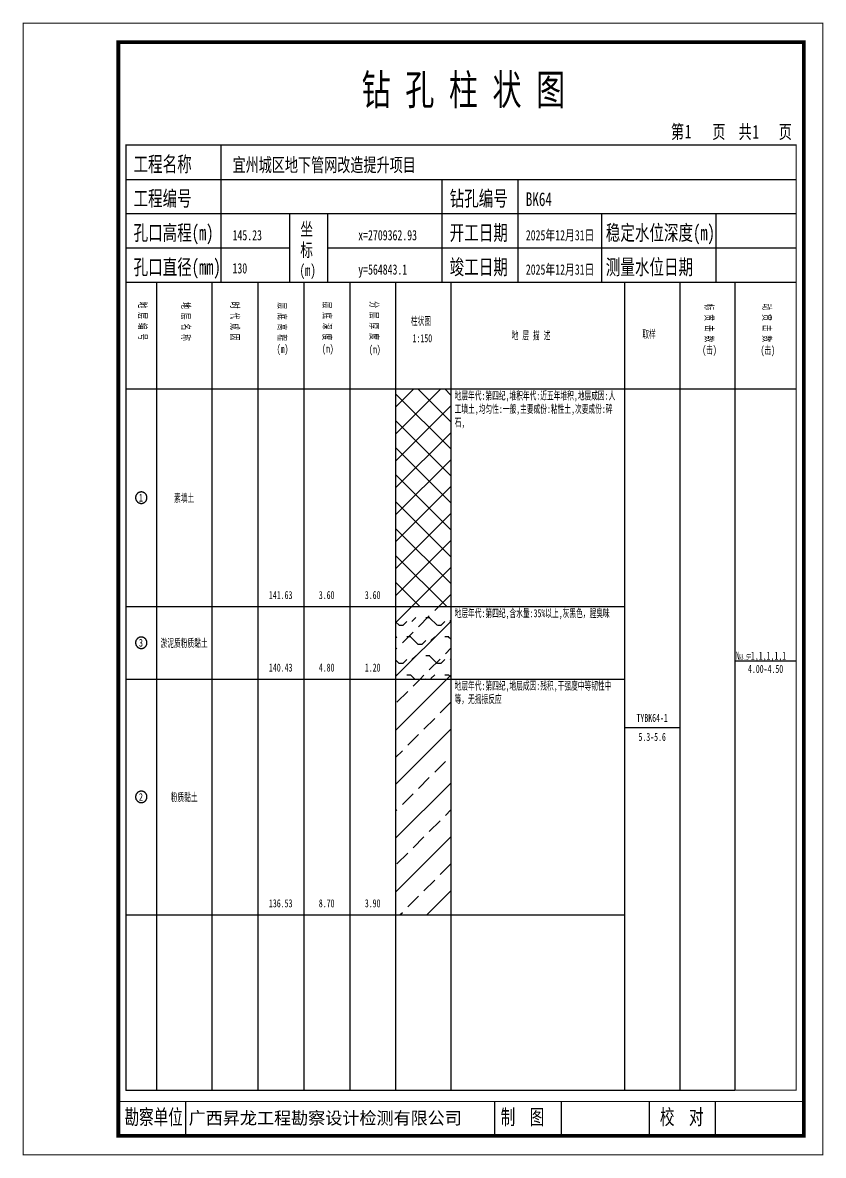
# Model space of a CAD drawing. Header units: millimetres. Extents: x 0 to 2711117, y 0 to 567555.
# Drawn here: x 17592.1 to 17802.4, y -0.1 to 297.1 of the extents above; entities that cross this region are included whole.
import ezdxf
from ezdxf.enums import TextEntityAlignment as Align

# ---------------------------------------------------------------- set-up
doc = ezdxf.new("R2010")
doc.units = ezdxf.units.MM
doc.layers.add('GICAD_POU_TEXTS', color=7, linetype='Continuous')
doc.layers.add('勘察点图例', color=7, linetype='Continuous')
doc.styles.add('HEAD_FONT', font='simfang.ttf', dxfattribs={"width": 0.6})
doc.styles.add('HEAD_FONT2', font='simfang.ttf', dxfattribs={"width": 0.6})
doc.styles.add('HT', font='simhei.ttf')
doc.styles.add('LZ_FONT', font='simfang.ttf', dxfattribs={"width": 0.7, "height": 8})
doc.styles.add('成果图图块', font='simfang.ttf', dxfattribs={"height": 2.5})
doc.styles.add('成果图表体', font='simfang.ttf', dxfattribs={"width": 0.6, "height": 2.1})

# ---------------------------------------------------------------- blocks, each defined once
blk = doc.blocks.new('BK64')
for p, q in [((52, 229), (52, 265)), ((27, 256), (203, 256)), ((110, 229), (110, 256)), ((130, 229), (130, 256)), ((27, 247), (203, 247)), ((70, 229), (70, 247)), ((80, 229), (80, 247)), ((152, 229), (152, 247)), ((182, 229), (182, 247)), ((27, 238), (70, 238)), ((80, 238), (203, 238)), ((27, 229), (35.05, 229)), ((35.05, 229), (35.05, 17)), ((35.05, 229), (49.53, 229)), ((49.53, 229), (49.53, 17)), ((49.53, 229), (61.6, 229)), ((61.6, 229), (61.6, 17)), ((61.6, 229), (73.68, 229)), ((73.68, 229), (73.68, 17)), ((73.68, 229), (85.75, 229)), ((85.75, 229), (85.75, 17)), ((85.75, 229), (97.82, 229)), ((97.82, 229), (97.82, 17)), ((97.82, 229), (112.3, 229)), ((112.3, 229), (112.3, 17)), ((112.3, 229), (157.93, 229)), ((157.93, 229), (157.93, 17)), ((157.93, 229), (172.42, 229)), ((172.42, 229), (172.42, 17)), ((172.42, 229), (186.9, 229)), ((186.9, 229), (186.9, 17)), ((186.9, 229), (203, 229)), ((27, 201), (203, 201)), ((27, 17), (35.05, 17)), ((35.05, 17), (49.53, 17)), ((49.53, 17), (61.6, 17)), ((61.6, 17), (73.68, 17)), ((73.68, 17), (85.75, 17)), ((85.75, 17), (97.82, 17)), ((97.82, 17), (112.3, 17)), ((112.3, 17), (157.93, 17)), ((157.93, 17), (172.42, 17)), ((172.42, 17), (186.9, 17)), ((42.74, 4.95), (42.74, 13.95)), ((42.74, 4.95), (42.74, 13.95)), ((123.83, 4.95), (123.83, 13.95)), ((141.38, 4.95), (141.38, 13.95)), ((164.48, 4.95), (164.48, 13.95)), ((181.84, 4.95), (181.84, 13.95)), ((181.84, 4.95), (181.84, 13.95))]:
    blk.add_line(p, q)
for points, const_width in [([(0, 0), (210, 0), (210, 297), (0, 297)], 0.25), ([(25, 5), (205, 5), (205, 292), (25, 292)], 1), ([(27, 265), (203, 265), (203, 17), (27, 17)], 0.3)]:
    blk.add_lwpolyline(points, close=True, dxfattribs=dict(const_width=const_width))
at = {"const_width": 0.3}
for points in [[(27, 229), (203, 229)], [(25, 14), (205, 14)]]:
    blk.add_lwpolyline(points, dxfattribs=at)
at = {"style": 'LZ_FONT', "width": 0.7}
for s, height, p in [('钻 孔 柱 状 图', 8, (88.9, 275.54)), ('第', 3.6, (170.12, 266.7)), ('页', 3.6, (180.96, 266.7)), ('共', 3.6, (187.88, 266.7)), ('页', 3.6, (198.44, 266.7)), ('1', 3.6, (173.78, 266.75)), ('1', 3.6, (191.54, 266.7)), ('工程名称', 4, (29, 258)), ('宜州城区地下管网改造提升项目', 3.6, (55, 258)), ('工程编号', 4, (29, 249)), ('钻孔编号', 4, (112, 249)), ('BK64', 3.6, (132, 249)), ('孔口高程(m)', 4, (29, 240)), ('坐', 3.5, (72.79, 241.24)), ('开工日期', 4, (112, 240)), ('稳定水位深度(m)', 4, (153, 240)), ('145.23', 2.7, (55, 240)), ('x=2709362.93', 2.7, (88, 240)), ('2025年12月31日', 2.7, (132, 240)), ('标', 3.5, (72.79, 235.7)), ('孔口直径(mm)', 4, (29, 231)), ('竣工日期', 4, (112, 231)), ('测量水位日期', 4, (153, 231)), ('130', 2.7, (54.98, 231.31)), ('(m) ', 3, (72.59, 230.65)), ('y=564843.1', 2.7, (88, 231)), ('2025年12月31日', 2.7, (132, 231)), ('勘察单位', 4, (26.65, 7.95)), ('制  图', 4, (125.4, 7.95)), ('校  对', 4, (167.22, 7.95))]:
    blk.add_text(s, height=height, dxfattribs=at).set_placement(p)
at = {"style": 'HT'}
blk.add_text('广西昇龙工程勘察设计检测有限公司', height=3.2865, dxfattribs=at).set_placement((43.48, 8.02))
at = {"char_height": 2.1, "width": 22.806, "attachment_point": 1, "rotation": 270, "style": 'HEAD_FONT'}
for s, insert in [('地 层 编 号', (32.46, 223.92)), ('地 层 名 称', (43.79, 223.76)), ('时 代 成 因', (56.67, 223.83)), ('层 底 高 程', (69.07, 223.71)), ('层 底 深 度', (80.9, 223.91)), ('分 层 厚 度', (93.26, 224.01)), ('标 贯 击 数', (181.21, 223.37)), ('动 贯 击 数', (196.38, 223.43))]:
    blk.add_mtext(s, dxfattribs=dict(at, insert=insert))
at = {"char_height": 2.1, "attachment_point": 1}
for s, insert, width, style in [('柱状图', (101.82, 219.87), 7.855, 'HEAD_FONT2'), ('1:150', (102.26, 215.36), 6.9223, 'HEAD_FONT2'), ('地 层 描 述', (128.29, 216.11), 22.0781, 'HEAD_FONT2'), ('取样', (162.58, 216.44), 7.855, 'HEAD_FONT2'), ('(m)', (66.58, 212.56), 4.7944, 'HEAD_FONT'), ('(m)', (78.47, 212.61), 4.7944, 'HEAD_FONT'), ('(m)', (90.81, 212.43), 4.7944, 'HEAD_FONT'), ('(击)', (178.33, 212.31), 7.855, 'HEAD_FONT2'), ('(击)', (193.64, 212.22), 7.855, 'HEAD_FONT2')]:
    blk.add_mtext(s, dxfattribs=dict(at, insert=insert, width=width, style=style))
blk = doc.blocks.new('BK64_0')
at = {"color": 7}
blk.add_polyline3d([(-1.5, 0.02, 0), (-1.5, -0.06, 0), (-1.49, -0.13, 0), (-1.48, -0.2, 0), (-1.47, -0.28, 0), (-1.46, -0.35, 0), (-1.44, -0.42, 0), (-1.41, -0.49, 0), (-1.39, -0.56, 0), (-1.36, -0.63, 0), (-1.32, -0.69, 0), (-1.29, -0.76, 0), (-1.25, -0.82, 0), (-1.2, -0.88, 0), (-1.16, -0.94, 0), (-1.11, -0.99, 0), (-1.06, -1.04, 0), (-1.01, -1.1, 0), (-0.95, -1.14, 0), (-0.89, -1.19, 0), (-0.83, -1.23, 0), (-0.77, -1.27, 0), (-0.71, -1.31, 0), (-0.64, -1.34, 0), (-0.57, -1.37, 0), (-0.51, -1.4, 0), (-0.44, -1.42, 0), (-0.36, -1.44, 0), (-0.29, -1.46, 0), (-0.22, -1.47, 0), (-0.15, -1.48, 0), (-0.07, -1.48, 0), (0, -1.48, 0), (0.07, -1.48, 0), (0.15, -1.48, 0), (0.22, -1.47, 0), (0.29, -1.46, 0), (0.36, -1.44, 0), (0.44, -1.42, 0), (0.51, -1.4, 0), (0.57, -1.37, 0), (0.64, -1.34, 0), (0.71, -1.31, 0), (0.77, -1.27, 0), (0.83, -1.23, 0), (0.89, -1.19, 0), (0.95, -1.14, 0), (1.01, -1.1, 0), (1.06, -1.04, 0), (1.11, -0.99, 0), (1.16, -0.94, 0), (1.2, -0.88, 0), (1.25, -0.82, 0), (1.29, -0.76, 0), (1.32, -0.69, 0), (1.36, -0.63, 0), (1.39, -0.56, 0), (1.41, -0.49, 0), (1.44, -0.42, 0), (1.46, -0.35, 0), (1.47, -0.28, 0), (1.48, -0.2, 0), (1.49, -0.13, 0), (1.5, -0.06, 0), (1.5, 0.02, 0), (1.5, 0.09, 0), (1.49, 0.16, 0), (1.48, 0.24, 0), (1.47, 0.31, 0), (1.46, 0.38, 0), (1.44, 0.45, 0), (1.41, 0.52, 0), (1.39, 0.59, 0), (1.36, 0.66, 0), (1.32, 0.72, 0), (1.29, 0.79, 0), (1.25, 0.85, 0), (1.2, 0.91, 0), (1.16, 0.97, 0), (1.11, 1.02, 0), (1.06, 1.08, 0), (1.01, 1.13, 0), (0.95, 1.18, 0), (0.89, 1.22, 0), (0.83, 1.26, 0), (0.77, 1.3, 0), (0.71, 1.34, 0), (0.64, 1.37, 0), (0.57, 1.4, 0), (0.51, 1.43, 0), (0.44, 1.45, 0), (0.36, 1.47, 0), (0.29, 1.49, 0), (0.22, 1.5, 0), (0.15, 1.51, 0), (0.07, 1.51, 0), (0, 1.52, 0), (-0.07, 1.51, 0), (-0.15, 1.51, 0), (-0.22, 1.5, 0), (-0.29, 1.49, 0), (-0.36, 1.47, 0), (-0.44, 1.45, 0), (-0.51, 1.43, 0), (-0.57, 1.4, 0), (-0.64, 1.37, 0), (-0.71, 1.34, 0), (-0.77, 1.3, 0), (-0.83, 1.26, 0), (-0.89, 1.22, 0), (-0.95, 1.18, 0), (-1.01, 1.13, 0), (-1.06, 1.08, 0), (-1.11, 1.02, 0), (-1.16, 0.97, 0), (-1.2, 0.91, 0), (-1.25, 0.85, 0), (-1.29, 0.79, 0), (-1.32, 0.72, 0), (-1.36, 0.66, 0), (-1.39, 0.59, 0), (-1.41, 0.52, 0), (-1.44, 0.45, 0), (-1.46, 0.38, 0), (-1.47, 0.31, 0), (-1.48, 0.24, 0), (-1.49, 0.16, 0), (-1.5, 0.09, 0), (-1.5, 0.02, 0)], dxfattribs=at)
at = {"layer": 'GICAD_POU_TEXTS', "color": 7, "style": '成果图图块', "width": 0.7}
blk.add_text('1', height=2, dxfattribs=at).set_placement((-0.09, -0.99), align=Align.CENTER)
blk = doc.blocks.new('BK64_1')
at = {"color": 7}
blk.add_polyline3d([(-1.5, 0.02, 0), (-1.5, -0.06, 0), (-1.49, -0.13, 0), (-1.48, -0.2, 0), (-1.47, -0.28, 0), (-1.46, -0.35, 0), (-1.44, -0.42, 0), (-1.41, -0.49, 0), (-1.39, -0.56, 0), (-1.36, -0.63, 0), (-1.32, -0.69, 0), (-1.29, -0.76, 0), (-1.25, -0.82, 0), (-1.2, -0.88, 0), (-1.16, -0.94, 0), (-1.11, -0.99, 0), (-1.06, -1.04, 0), (-1.01, -1.1, 0), (-0.95, -1.14, 0), (-0.89, -1.19, 0), (-0.83, -1.23, 0), (-0.77, -1.27, 0), (-0.71, -1.31, 0), (-0.64, -1.34, 0), (-0.57, -1.37, 0), (-0.51, -1.4, 0), (-0.44, -1.42, 0), (-0.36, -1.44, 0), (-0.29, -1.46, 0), (-0.22, -1.47, 0), (-0.15, -1.48, 0), (-0.07, -1.48, 0), (0, -1.48, 0), (0.07, -1.48, 0), (0.15, -1.48, 0), (0.22, -1.47, 0), (0.29, -1.46, 0), (0.36, -1.44, 0), (0.44, -1.42, 0), (0.51, -1.4, 0), (0.57, -1.37, 0), (0.64, -1.34, 0), (0.71, -1.31, 0), (0.77, -1.27, 0), (0.83, -1.23, 0), (0.89, -1.19, 0), (0.95, -1.14, 0), (1.01, -1.1, 0), (1.06, -1.04, 0), (1.11, -0.99, 0), (1.16, -0.94, 0), (1.2, -0.88, 0), (1.25, -0.82, 0), (1.29, -0.76, 0), (1.32, -0.69, 0), (1.36, -0.63, 0), (1.39, -0.56, 0), (1.41, -0.49, 0), (1.44, -0.42, 0), (1.46, -0.35, 0), (1.47, -0.28, 0), (1.48, -0.2, 0), (1.49, -0.13, 0), (1.5, -0.06, 0), (1.5, 0.02, 0), (1.5, 0.09, 0), (1.49, 0.16, 0), (1.48, 0.24, 0), (1.47, 0.31, 0), (1.46, 0.38, 0), (1.44, 0.45, 0), (1.41, 0.52, 0), (1.39, 0.59, 0), (1.36, 0.66, 0), (1.32, 0.72, 0), (1.29, 0.79, 0), (1.25, 0.85, 0), (1.2, 0.91, 0), (1.16, 0.97, 0), (1.11, 1.02, 0), (1.06, 1.08, 0), (1.01, 1.13, 0), (0.95, 1.18, 0), (0.89, 1.22, 0), (0.83, 1.26, 0), (0.77, 1.3, 0), (0.71, 1.34, 0), (0.64, 1.37, 0), (0.57, 1.4, 0), (0.51, 1.43, 0), (0.44, 1.45, 0), (0.36, 1.47, 0), (0.29, 1.49, 0), (0.22, 1.5, 0), (0.15, 1.51, 0), (0.07, 1.51, 0), (0, 1.52, 0), (-0.07, 1.51, 0), (-0.15, 1.51, 0), (-0.22, 1.5, 0), (-0.29, 1.49, 0), (-0.36, 1.47, 0), (-0.44, 1.45, 0), (-0.51, 1.43, 0), (-0.57, 1.4, 0), (-0.64, 1.37, 0), (-0.71, 1.34, 0), (-0.77, 1.3, 0), (-0.83, 1.26, 0), (-0.89, 1.22, 0), (-0.95, 1.18, 0), (-1.01, 1.13, 0), (-1.06, 1.08, 0), (-1.11, 1.02, 0), (-1.16, 0.97, 0), (-1.2, 0.91, 0), (-1.25, 0.85, 0), (-1.29, 0.79, 0), (-1.32, 0.72, 0), (-1.36, 0.66, 0), (-1.39, 0.59, 0), (-1.41, 0.52, 0), (-1.44, 0.45, 0), (-1.46, 0.38, 0), (-1.47, 0.31, 0), (-1.48, 0.24, 0), (-1.49, 0.16, 0), (-1.5, 0.09, 0), (-1.5, 0.02, 0)], dxfattribs=at)
at = {"layer": 'GICAD_POU_TEXTS', "color": 7, "style": '成果图图块', "width": 0.7}
blk.add_text('3', height=2, dxfattribs=at).set_placement((-0.09, -0.99), align=Align.CENTER)
blk = doc.blocks.new('BK64_2')
at = {"color": 7}
blk.add_polyline3d([(-1.5, 0.02, 0), (-1.5, -0.06, 0), (-1.49, -0.13, 0), (-1.48, -0.2, 0), (-1.47, -0.28, 0), (-1.46, -0.35, 0), (-1.44, -0.42, 0), (-1.41, -0.49, 0), (-1.39, -0.56, 0), (-1.36, -0.63, 0), (-1.32, -0.69, 0), (-1.29, -0.76, 0), (-1.25, -0.82, 0), (-1.2, -0.88, 0), (-1.16, -0.94, 0), (-1.11, -0.99, 0), (-1.06, -1.04, 0), (-1.01, -1.1, 0), (-0.95, -1.14, 0), (-0.89, -1.19, 0), (-0.83, -1.23, 0), (-0.77, -1.27, 0), (-0.71, -1.31, 0), (-0.64, -1.34, 0), (-0.57, -1.37, 0), (-0.51, -1.4, 0), (-0.44, -1.42, 0), (-0.36, -1.44, 0), (-0.29, -1.46, 0), (-0.22, -1.47, 0), (-0.15, -1.48, 0), (-0.07, -1.48, 0), (0, -1.48, 0), (0.07, -1.48, 0), (0.15, -1.48, 0), (0.22, -1.47, 0), (0.29, -1.46, 0), (0.36, -1.44, 0), (0.44, -1.42, 0), (0.51, -1.4, 0), (0.57, -1.37, 0), (0.64, -1.34, 0), (0.71, -1.31, 0), (0.77, -1.27, 0), (0.83, -1.23, 0), (0.89, -1.19, 0), (0.95, -1.14, 0), (1.01, -1.1, 0), (1.06, -1.04, 0), (1.11, -0.99, 0), (1.16, -0.94, 0), (1.2, -0.88, 0), (1.25, -0.82, 0), (1.29, -0.76, 0), (1.32, -0.69, 0), (1.36, -0.63, 0), (1.39, -0.56, 0), (1.41, -0.49, 0), (1.44, -0.42, 0), (1.46, -0.35, 0), (1.47, -0.28, 0), (1.48, -0.2, 0), (1.49, -0.13, 0), (1.5, -0.06, 0), (1.5, 0.02, 0), (1.5, 0.09, 0), (1.49, 0.16, 0), (1.48, 0.24, 0), (1.47, 0.31, 0), (1.46, 0.38, 0), (1.44, 0.45, 0), (1.41, 0.52, 0), (1.39, 0.59, 0), (1.36, 0.66, 0), (1.32, 0.72, 0), (1.29, 0.79, 0), (1.25, 0.85, 0), (1.2, 0.91, 0), (1.16, 0.97, 0), (1.11, 1.02, 0), (1.06, 1.08, 0), (1.01, 1.13, 0), (0.95, 1.18, 0), (0.89, 1.22, 0), (0.83, 1.26, 0), (0.77, 1.3, 0), (0.71, 1.34, 0), (0.64, 1.37, 0), (0.57, 1.4, 0), (0.51, 1.43, 0), (0.44, 1.45, 0), (0.36, 1.47, 0), (0.29, 1.49, 0), (0.22, 1.5, 0), (0.15, 1.51, 0), (0.07, 1.51, 0), (0, 1.52, 0), (-0.07, 1.51, 0), (-0.15, 1.51, 0), (-0.22, 1.5, 0), (-0.29, 1.49, 0), (-0.36, 1.47, 0), (-0.44, 1.45, 0), (-0.51, 1.43, 0), (-0.57, 1.4, 0), (-0.64, 1.37, 0), (-0.71, 1.34, 0), (-0.77, 1.3, 0), (-0.83, 1.26, 0), (-0.89, 1.22, 0), (-0.95, 1.18, 0), (-1.01, 1.13, 0), (-1.06, 1.08, 0), (-1.11, 1.02, 0), (-1.16, 0.97, 0), (-1.2, 0.91, 0), (-1.25, 0.85, 0), (-1.29, 0.79, 0), (-1.32, 0.72, 0), (-1.36, 0.66, 0), (-1.39, 0.59, 0), (-1.41, 0.52, 0), (-1.44, 0.45, 0), (-1.46, 0.38, 0), (-1.47, 0.31, 0), (-1.48, 0.24, 0), (-1.49, 0.16, 0), (-1.5, 0.09, 0), (-1.5, 0.02, 0)], dxfattribs=at)
at = {"layer": 'GICAD_POU_TEXTS', "color": 7, "style": '成果图图块', "width": 0.7}
blk.add_text('2', height=2, dxfattribs=at).set_placement((-0.09, -0.99), align=Align.CENTER)

msp = doc.modelspace()

# ---------------------------------------------------------------- hatches: boundary and pattern name
at = {"layer": '勘察点图例'}
h = msp.add_hatch(dxfattribs=at)
h.set_pattern_fill('GKSTT', color=256, scale=0.5, style=0, pattern_type=2)
h.set_pattern_definition([(45, (0, 0), (-3.5355339, 3.5355339), []), (135, (0, 0), (-3.5355339, -3.5355339), [])])
h.paths.add_polyline_path([(17690.05, 143.9), (17704.54, 143.9), (17704.54, 201), (17690.05, 201)])
h = msp.add_hatch(dxfattribs=at)
h.set_pattern_fill('GKYNZFZN', color=256, scale=0.5, style=0, pattern_type=2)
h.set_pattern_definition([(45, (0, 0), (-7.071068, 7.071068), []), (45, (7.071, 0), (-7.071068, 7.071068), [4, -2]), (45, (-3, 0), (-4.999245, 4.999245), [1.41, -5.66]), (0, (-2, 1), (5, 5), [1, -9]), (315, (-1, 1), (9.999979, -2.12e-05), [2.828428, -4.24264]), (0, (1, -1), (5, 5), [1, -9]), (45, (2, -1), (-5, 5), [1.414214, -5.656854])])
h.paths.add_polyline_path([(17690.05, 124.86), (17704.54, 124.86), (17704.54, 143.9), (17690.05, 143.9)])
h = msp.add_hatch(dxfattribs=at)
h.set_pattern_fill('GKFZNT', color=256, scale=0.5, style=0, pattern_type=2)
h.set_pattern_definition([(45, (0, 0), (-7.071068, 7.071068), []), (45, (7.071, 0), (-7.071068, 7.071068), [4, -2])])
h.paths.add_polyline_path([(17690.05, 63), (17704.54, 63), (17704.54, 124.86), (17690.05, 124.86)])

# ---------------------------------------------------------------- linework, layer by layer
for p, q in [((17619.23, 143.9), (17704.54, 143.9)), ((17704.54, 143.9), (17750.17, 143.9)), ((17779.14, 129.62), (17795.23, 129.62)), ((17619.23, 124.86), (17704.54, 124.86)), ((17704.54, 124.86), (17750.17, 124.86)), ((17750.17, 112.17), (17764.65, 112.17)), ((17619.23, 63), (17704.54, 63)), ((17704.54, 63), (17750.17, 63))]:
    msp.add_line(p, q, dxfattribs=at)

# ---------------------------------------------------------------- block references
for name, p in [('BK64', (17592.23, 0)), ('BK64_0', (17623.26, 172.45)), ('BK64_1', (17623.26, 134.38)), ('BK64_2', (17623.26, 93.93))]:
    msp.add_blockref(name, p, dxfattribs=at)

# ---------------------------------------------------------------- texts
at = {"layer": '勘察点图例', "style": '成果图表体', "width": 0.6}
for s, p in [('素填土', (17634.52, 172.45)), ('141.63', (17659.87, 146.9)), ('3.60', (17671.94, 146.9)), ('3.60', (17684.02, 146.9)), ('淤泥质粉质黏土', (17634.52, 134.38)), ('140.43', (17659.87, 127.86)), ('4.80', (17671.94, 127.86)), ('1.20', (17684.02, 127.86)), ('4.00-4.50', (17787.19, 127.52)), ('TYBK64-1', (17757.41, 114.67)), ('5.3-5.6', (17757.41, 109.67)), ('粉质黏土', (17634.52, 93.93)), ('136.53', (17659.87, 66)), ('8.70', (17671.94, 66)), ('3.90', (17684.02, 66))]:
    msp.add_text(s, height=2.1, dxfattribs=at).set_placement(p, align=Align.MIDDLE)
for s, height, p in [('N', 2.1, (17779.34, 129.94)), ('63.5', 1.4, (17780.04, 129.94)), ('=', 2.1, (17782.34, 129.94))]:
    msp.add_text(s, height=height, dxfattribs=at).set_placement(p)
at = {"layer": '勘察点图例', "char_height": 2.1, "attachment_point": 1, "style": '成果图表体'}
for s, insert, width in [('地层年代:第四纪,堆积年代:近五年堆积,地层成因:人工填土,均匀性:一般,主要成份:粘性土,次要成份:碎石,', (17705.54, 200.3), 43.6296), ('地层年代:第四纪,含水量:35%以上,灰黑色，腥臭味', (17705.54, 143.2), 43.6296), ('1,1,1,1,1', (17783.34, 132.04), 4), ('地层年代:第四纪,地层成因:残积,干强度中等韧性中等，无摇振反应', (17705.54, 124.16), 43.6296)]:
    msp.add_mtext(s, dxfattribs=dict(at, insert=insert, width=width))

doc.saveas('drawing.dxf')
